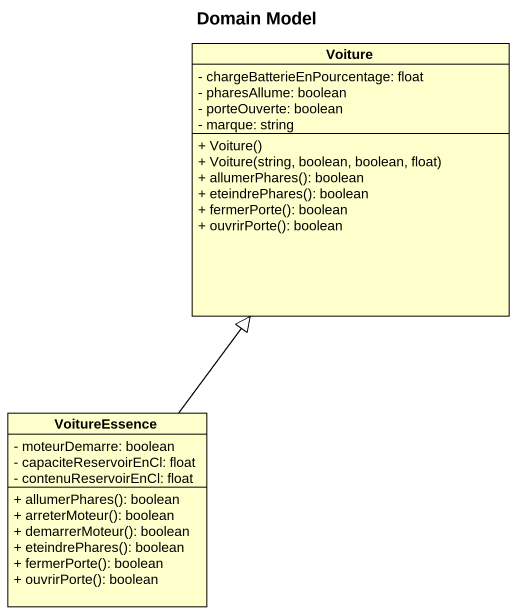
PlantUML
@startuml
title Domain Model
hide circle
hide empty members
skinparam classAttributeIconSize 0
class Voiture {
  - chargeBatterieEnPourcentage: float
  - pharesAllume: boolean
  - porteOuverte: boolean
  - marque: string
  + Voiture()
  + Voiture(string, boolean, boolean, float)
  + allumerPhares(): boolean
  + eteindrePhares(): boolean
  + fermerPorte(): boolean
  + ouvrirPorte(): boolean
}
class VoitureEssence {
  - moteurDemarre: boolean
  - capaciteReservoirEnCl: float
  - contenuReservoirEnCl: float
  + allumerPhares(): boolean
  + arreterMoteur(): boolean
  + demarrerMoteur(): boolean
  + eteindrePhares(): boolean
  + fermerPorte(): boolean
  + ouvrirPorte(): boolean
}
VoitureEssence -up-|> Voiture
@enduml
